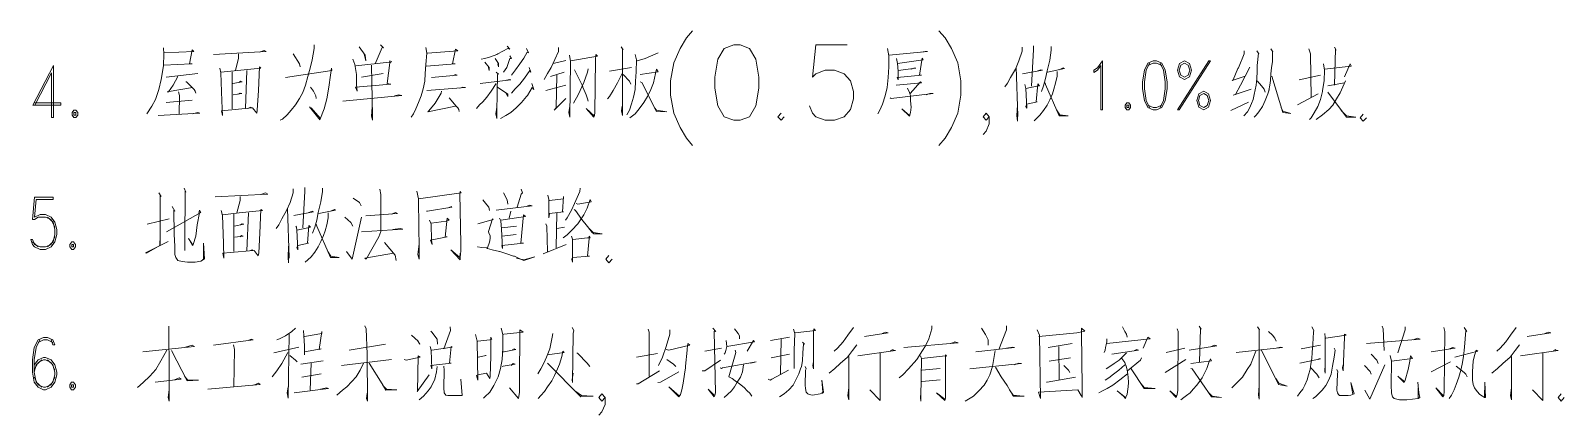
# Model space of a CAD drawing. Header units: millimetres. Extents: x 0 to 586, y 0 to 414.
# Drawn here: x 400.5 to 498, y 292.5 to 317 of the extents above; entities that cross this region are included whole.
import ezdxf

# ---------------------------------------------------------------- set-up
doc = ezdxf.new("R2010")
doc.units = ezdxf.units.MM

msp = doc.modelspace()

# ---------------------------------------------------------------- linework, layer by layer
at = {"color": 0, "lineweight": 0}
for points in [[(442.577361, 316.995528), (442.175194, 316.540444), (441.776556, 315.856056), (441.374389, 314.942361), (441.173306, 313.802889), (441.173306, 312.889194), (441.374389, 311.749722), (441.776556, 310.836028), (442.175194, 310.151639), (442.577361, 309.696556)], [(458.240694, 316.995528), (458.642861, 316.540444), (459.0415, 315.856056), (459.443667, 314.942361), (459.64475, 313.802889), (459.64475, 312.889194), (459.443667, 311.749722), (459.0415, 310.836028), (458.642861, 310.151639), (458.240694, 309.696556)], [(408.901194, 315.894861), (408.932944, 315.517389), (408.901194, 314.762444), (408.767139, 313.894611), (408.601333, 313.252556), (408.403778, 312.614028), (408.170944, 312.19775), (407.839333, 311.707389)], [(408.932944, 315.595), (410.827361, 315.669083), (410.728583, 315.781972), (410.562778, 314.875333), (410.728583, 314.875333), (410.661556, 314.875333), (408.932944, 314.80125)], [(412.086778, 315.478583), (415.441694, 315.669083), (415.307639, 315.743167), (415.011306, 315.630278)], [(413.681333, 315.517389), (413.681333, 315.252806), (413.483778, 314.462583)], [(418.49675, 316.085361), (418.49675, 315.856056), (418.362694, 315.139917), (418.263917, 314.688361), (418.098111, 314.085111), (417.932306, 313.517139), (417.7665, 313.065583), (417.565417, 312.688111), (417.300833, 312.271833), (417.03625, 311.933167), (416.768139, 311.633306), (416.471806, 311.368722), (416.33775, 311.291111)], [(417.600694, 314.688361), (417.565417, 314.875333), (417.166778, 315.517389)], [(421.350722, 315.968944), (421.749361, 315.443306), (421.784639, 315.065833), (421.682333, 315.517389)], [(422.712444, 316.085361), (422.913528, 315.894861), (422.811222, 315.933667), (422.380833, 314.875333)], [(425.601694, 315.933667), (425.668722, 315.556194), (425.601694, 314.840056), (425.566417, 314.272083), (425.534667, 313.781722), (425.435889, 313.291361), (425.301833, 312.839806), (425.136028, 312.423528), (424.970222, 312.010778), (424.804417, 311.707389), (424.670361, 311.481611)], [(425.700472, 315.556194), (427.626639, 315.707889), (427.492583, 315.820778), (427.295028, 314.875333), (427.460833, 314.875333), (425.633444, 314.727167)], [(430.780472, 316.00775), (430.946278, 315.820778), (430.812222, 315.856056), (430.184278, 315.517389), (430.11725, 315.478583), (429.718611, 315.330417), (429.351722, 315.217528), (429.118889, 315.178722)], [(430.018472, 315.217528), (430.216028, 314.914139), (430.216028, 314.688361), (430.184278, 314.875333)], [(430.946278, 315.4045), (431.045056, 315.217528), (430.946278, 315.217528), (430.748722, 314.649556), (430.547639, 314.349694)], [(432.008139, 315.856056), (432.142194, 315.595), (432.043417, 315.630278), (431.842333, 315.252806), (431.57775, 314.875333), (431.313167, 314.497861), (431.045056, 314.159194)], [(434.033083, 315.933667), (434.033083, 315.669083), (433.570944, 314.649556), (433.338111, 314.272083), (433.137028, 313.894611)], [(434.731583, 315.443306), (434.798611, 315.027028), (434.763333, 311.481611), (434.699833, 311.781472), (434.763333, 312.19775)], [(434.830361, 315.065833), (436.523694, 315.365694), (436.424917, 315.478583), (436.393167, 315.139917), (436.357889, 311.781472), (436.326139, 311.5945), (436.290861, 311.481611), (435.793444, 312.046056), (436.326139, 311.555694)], [(438.019472, 315.968944), (438.15, 315.781972), (438.11825, 315.820778), (438.11825, 311.5945), (438.051222, 311.894361), (438.0865, 312.19775)], [(438.915528, 315.478583), (439.014306, 315.139917), (438.982556, 314.384972), (438.947278, 313.781722), (438.915528, 313.252556), (438.81675, 312.762194), (438.682694, 312.349444), (438.548639, 311.933167), (438.382833, 311.633306)], [(440.376028, 315.595), (439.547, 315.217528), (439.046056, 315.065833)], [(452.416333, 316.085361), (450.409028, 316.085361), (450.207944, 314.028667), (450.409028, 314.257972), (451.012278, 314.487278), (451.612, 314.487278), (452.21525, 314.257972), (452.617417, 313.802889), (452.8185, 313.1185), (452.8185, 312.659889), (452.617417, 311.9755), (452.21525, 311.520417), (451.612, 311.291111), (451.012278, 311.291111), (450.409028, 311.520417), (450.207944, 311.749722), (450.006861, 312.204806)], [(454.984556, 315.856056), (455.051583, 315.4045), (455.051583, 314.688361), (455.019833, 314.0075), (454.952806, 313.368972), (454.81875, 312.839806), (454.652944, 312.310639), (454.487139, 311.933167), (454.356611, 311.707389)], [(455.086861, 315.443306), (457.510444, 315.669083), (457.376389, 315.669083), (457.111806, 315.630278)], [(455.549, 315.217528), (455.616028, 314.914139), (455.651306, 314.423778), (455.651306, 313.859333), (455.584278, 314.0075), (457.143556, 314.159194), (457.0095, 314.159194), (457.178833, 315.252806), (457.242333, 315.139917), (455.616028, 314.914139)], [(463.539417, 315.947778), (463.539417, 315.683194), (463.338333, 315.079944), (463.109028, 314.550778), (462.809167, 314.021611), (462.608083, 313.644139), (462.442278, 313.418361)], [(464.269667, 316.021861), (464.269667, 315.796083), (464.135611, 313.457167)], [(465.398556, 315.983056), (465.398556, 315.757278), (465.299778, 315.115222), (465.133972, 314.437889), (465.031667, 313.947528), (464.901139, 313.492444), (464.767083, 313.114972)], [(477.675222, 315.718472), (477.675222, 315.5315), (477.308333, 314.624861), (477.276583, 314.589583), (476.976722, 313.869917), (476.909694, 313.834639), (477.74225, 314.095694)], [(478.4725, 315.718472), (478.603028, 315.5315), (478.571278, 315.570306), (478.50425, 314.776556), (478.50425, 314.399083), (478.4725, 313.947528), (478.437222, 313.53125), (478.373722, 313.231389), (478.306694, 312.928), (478.239667, 312.624611), (478.140889, 312.363556), (478.006833, 312.060167), (477.872778, 311.834389), (477.643472, 311.569806)], [(479.368556, 315.831361), (479.502611, 315.644389), (479.467333, 315.683194), (479.467333, 315.154028), (479.467333, 315.041139), (479.400306, 314.624861), (479.368556, 314.247389), (479.336806, 313.834639), (479.301528, 313.53125), (479.2345, 313.192583), (479.269778, 313.231389), (479.167472, 312.966806), (479.001667, 312.550528), (478.835861, 312.173056), (478.603028, 311.834389), (478.437222, 311.608611), (478.306694, 311.495722)], [(481.792139, 315.831361), (481.890917, 315.5315), (481.926194, 312.7375)], [(483.418444, 315.947778), (483.517222, 315.757278), (483.485472, 315.831361), (483.418444, 313.53125)], [(401.902083, 314.787139), (400.596806, 312.250667), (402.378333, 312.250667)], [(401.785667, 314.310889), (400.71675, 312.250667)], [(401.785667, 314.310889), (401.785667, 311.460444), (401.902083, 311.460444)], [(401.902083, 314.787139), (401.902083, 311.460444)], [(409.067, 314.046306), (411.091944, 314.272083)], [(412.485417, 314.61075), (412.552444, 314.310889), (412.619472, 312.536417), (412.651222, 311.5945), (412.587722, 311.894361), (414.545639, 312.084861), (414.446861, 312.123667), (414.281056, 312.046056)], [(414.577389, 312.084861), (414.8455, 311.746194), (414.87725, 311.933167), (414.944278, 313.178472), (415.011306, 314.688361), (415.110083, 314.61075), (413.614306, 314.462583), (412.552444, 314.349694)], [(413.282694, 314.384972), (413.282694, 312.010778)], [(414.214028, 314.462583), (414.11525, 312.046056)], [(418.196889, 312.158944), (418.796611, 311.404), (418.860111, 311.329917), (419.128222, 312.010778), (419.294028, 312.649306), (419.424556, 313.40425), (419.526861, 314.159194), (419.590361, 314.61075), (419.625639, 314.462583), (416.669361, 314.0075)], [(420.952083, 315.178722), (421.086139, 314.840056), (421.184917, 314.198), (421.184917, 313.555944), (421.220194, 313.139667), (421.117889, 313.40425), (423.375667, 313.59475), (423.142833, 313.630028), (423.308639, 314.952944), (423.410944, 315.027028), (423.308639, 315.065833), (423.276889, 314.988222), (421.153167, 314.762444)], [(421.516528, 314.046306), (422.87825, 314.272083)], [(422.148, 314.80125), (422.17975, 312.649306), (422.215028, 311.5945), (422.215028, 311.291111), (422.148, 311.555694), (422.17975, 312.158944)], [(429.351722, 314.988222), (429.619833, 314.649556), (429.619833, 314.462583), (429.584556, 314.649556)], [(430.081972, 314.349694), (430.216028, 314.236806), (430.149, 314.198), (430.11725, 311.820278), (430.11725, 311.404), (430.050222, 311.707389), (430.11725, 312.123667)], [(432.173944, 314.649556), (432.27625, 314.349694), (432.209222, 314.462583), (431.877611, 313.972222), (431.57775, 313.59475), (431.277889, 313.291361), (431.045056, 313.026778)], [(434.399972, 314.349694), (433.535667, 314.085111)], [(433.701472, 314.914139), (434.49875, 315.101111)], [(435.9275, 314.575472), (435.892222, 314.349694), (435.662917, 313.707639), (435.296028, 312.913889), (434.996167, 312.384722)], [(435.063194, 314.497861), (435.595889, 313.443056), (435.595889, 313.40425), (435.793444, 312.913889), (435.892222, 312.649306), (435.9275, 312.501139)], [(438.11825, 314.310889), (437.786639, 313.668833), (437.522056, 313.178472), (437.289222, 312.801), (437.155167, 312.649306)], [(437.289222, 314.423778), (438.682694, 314.649556)], [(439.247139, 314.198), (440.376028, 314.384972), (440.27725, 314.536667), (440.210222, 314.272083), (440.076167, 313.668833), (439.910361, 313.252556), (439.712806, 312.801), (439.479972, 312.423528), (439.180111, 312.010778), (438.915528, 311.707389), (438.583917, 311.442806)], [(455.651306, 314.462583), (456.780194, 314.61075), (456.646139, 314.61075), (456.480333, 314.536667)], [(463.172528, 314.663667), (463.274833, 311.569806), (463.239556, 311.456917), (463.239556, 311.231139), (463.207806, 311.569806), (463.239556, 312.285944)], [(463.571167, 314.247389), (464.834111, 314.473167), (464.735333, 314.511972), (464.53425, 314.437889)], [(465.761917, 314.399083), (465.761917, 314.095694), (465.663139, 313.644139), (465.564361, 313.266667), (465.465583, 312.966806), (465.299778, 312.589333), (465.133972, 312.247139), (464.901139, 311.908472), (464.668306, 311.608611), (464.467222, 311.418111), (464.301417, 311.266417)], [(465.165722, 314.360278), (466.227583, 314.589583), (466.160556, 314.624861), (465.895972, 314.511972)], [(468.104361, 314.480222), (468.326611, 314.628389), (468.658222, 315.069361), (468.658222, 311.964917)], [(468.104361, 314.480222), (468.104361, 314.332056), (468.326611, 314.480222), (468.548861, 314.776556), (468.548861, 311.964917), (468.658222, 311.964917)], [(471.653306, 314.924722), (471.431056, 314.480222), (471.321694, 313.739389), (471.321694, 313.294889), (471.431056, 312.557583), (471.653306, 312.113083)], [(472.429417, 314.776556), (472.097806, 314.924722), (471.875556, 314.924722), (471.543944, 314.776556)], [(472.320056, 312.113083), (472.542306, 312.557583), (472.651667, 313.294889), (472.651667, 313.739389), (472.542306, 314.480222), (472.320056, 314.924722)], [(478.038583, 314.663667), (477.442389, 313.53125), (477.110778, 312.928), (476.976722, 312.889194), (478.105611, 313.266667)], [(482.719944, 314.889444), (482.786972, 314.473167), (482.755222, 313.795833), (482.656444, 313.192583), (482.656444, 313.114972), (482.522389, 312.624611), (482.356583, 312.173056), (482.12375, 311.756778), (481.926194, 311.456917), (481.823889, 311.344028)], [(482.786972, 314.550778), (484.480306, 314.73775), (484.413278, 314.889444), (484.049917, 314.060417)], [(409.829, 314.085111), (409.532667, 313.517139), (409.232806, 313.104389), (409.134028, 313.104389), (410.760333, 313.368972)], [(410.329944, 313.742917), (410.361694, 313.742917), (410.859111, 313.252556), (410.926139, 313.139667), (410.957889, 313.026778)], [(413.317972, 313.630028), (413.914167, 313.742917), (413.815389, 313.781722), (413.716611, 313.707639)], [(418.263917, 313.40425), (418.461472, 313.139667), (418.595528, 312.839806), (418.627278, 312.688111)], [(425.668722, 313.178472), (428.124056, 313.368972), (427.95825, 313.40425), (427.760694, 313.330167)], [(425.965056, 314.0075), (427.594889, 314.159194), (427.492583, 314.198), (427.326778, 314.120389)], [(430.081972, 313.630028), (429.750361, 313.139667), (429.485778, 312.762194), (429.221194, 312.462333), (429.020111, 312.271833), (428.822556, 312.046056)], [(429.055389, 313.630028), (431.013306, 313.859333), (430.914528, 313.894611), (430.646417, 313.820528)], [(430.149, 313.40425), (430.812222, 312.952694), (430.812222, 312.801), (430.713444, 312.9915)], [(432.33975, 313.630028), (432.473806, 313.252556), (432.375028, 313.368972), (432.075167, 312.878611), (432.008139, 312.801), (431.676528, 312.423528), (431.344917, 312.084861), (431.013306, 311.781472), (430.681694, 311.5945), (430.350083, 311.404)], [(434.49875, 313.517139), (433.235806, 313.178472)], [(433.934306, 314.159194), (433.902556, 312.084861), (433.7685, 311.933167), (434.49875, 312.688111)], [(438.15, 314.198), (438.548639, 313.781722), (438.650944, 313.59475)], [(439.247139, 313.742917), (439.345917, 313.707639), (440.27725, 311.859083), (440.940472, 311.820278), (440.27725, 311.933167), (440.143194, 312.084861)], [(455.51725, 313.517139), (457.143556, 313.668833), (457.076528, 313.742917), (456.413306, 312.9915)], [(456.2475, 313.330167), (456.381556, 313.065583), (456.445056, 312.839806), (456.445056, 312.536417), (456.480333, 312.123667), (456.445056, 311.781472), (456.381556, 311.555694), (455.880611, 312.010778), (456.381556, 311.5945)], [(463.705222, 313.570056), (463.736972, 313.492444), (463.77225, 313.305472), (463.839278, 312.060167), (463.77225, 312.173056), (463.839278, 312.32475), (464.5025, 312.476444), (464.435472, 312.476444), (464.53425, 313.605333), (464.636556, 313.492444), (464.467222, 313.457167), (463.77225, 313.305472)], [(464.999917, 313.682944), (465.031667, 313.570056), (465.895972, 311.569806), (465.963, 311.569806), (466.460417, 311.569806), (465.93125, 311.643889), (465.730167, 311.947278)], [(478.50425, 313.795833), (478.772361, 313.492444), (478.938167, 313.266667), (479.001667, 313.079694)], [(479.435583, 314.095694), (480.130556, 311.795583), (480.6315, 311.7215), (480.130556, 311.869667), (480.031778, 312.098972)], [(481.160667, 313.869917), (482.522389, 314.173306)], [(482.988056, 313.492444), (484.049917, 313.682944), (484.116944, 313.795833), (483.785333, 313.040889), (483.5525, 312.663417), (483.319667, 312.247139), (483.055083, 311.986083), (482.656444, 311.643889), (482.257806, 311.344028)], [(400.71675, 312.409417), (402.378333, 312.409417), (402.378333, 312.250667)], [(409.067, 312.423528), (410.728583, 312.575222)], [(409.864278, 313.104389), (409.931306, 312.878611), (409.896028, 311.668583)], [(413.349722, 312.913889), (413.882417, 312.9915), (413.780111, 313.026778), (413.681333, 312.952694)], [(420.320611, 312.501139), (424.074167, 312.878611), (423.873083, 312.913889), (423.6085, 312.839806)], [(426.596528, 313.139667), (426.564778, 313.026778), (426.197889, 312.384722), (425.79925, 311.894361), (425.73575, 311.820278), (427.492583, 312.19775)], [(427.093944, 312.726917), (427.527861, 312.19775), (427.626639, 312.084861), (427.693667, 311.971972), (427.725417, 311.859083)], [(455.150361, 312.726917), (455.217389, 312.688111), (457.873806, 312.9915), (457.67625, 312.9915), (457.443417, 312.913889)], [(476.810917, 311.908472), (477.939806, 312.437639)], [(481.061889, 312.285944), (482.388333, 312.966806)], [(482.988056, 313.079694), (484.183972, 311.495722), (484.780167, 311.495722), (484.183972, 311.569806), (483.848833, 311.908472)], [(408.569583, 311.5945), (411.226, 311.746194), (411.091944, 311.781472), (410.728583, 311.707389)], [(418.295667, 312.084861), (418.895389, 311.404), (418.860111, 311.404)], [(448.200639, 311.749722), (447.999556, 311.520417), (448.200639, 311.291111), (448.401722, 311.520417)], [(461.450972, 311.520417), (461.249889, 311.291111), (461.052333, 311.520417), (461.249889, 311.749722), (461.450972, 311.520417), (461.450972, 311.065333), (461.249889, 310.606722), (461.052333, 310.380944)], [(471.543944, 312.26125), (471.875556, 312.113083), (472.097806, 312.113083), (472.429417, 312.26125)], [(485.245833, 311.686222), (485.04475, 311.456917), (485.245833, 311.231139), (485.446917, 311.456917)], [(408.601333, 306.676778), (408.767139, 306.447472), (408.700111, 306.525083), (408.700111, 303.392417), (408.664833, 303.618194), (408.664833, 303.318333), (407.835806, 302.827972), (407.768778, 302.86325), (409.197528, 303.582917)], [(410.227639, 306.976639), (410.326417, 306.712056), (410.294667, 306.789667), (410.259389, 303.582917), (410.259389, 303.014944), (410.259389, 303.470028)], [(412.185556, 306.412194), (415.540472, 306.599167), (415.406417, 306.676778), (415.106556, 306.563889)], [(413.780111, 306.447472), (413.780111, 306.186417), (413.579028, 305.392667)], [(417.166778, 306.937833), (417.166778, 306.676778), (416.965694, 306.07), (416.732861, 305.544361), (416.436528, 305.015194), (416.235444, 304.637722), (416.069639, 304.411944)], [(417.897028, 307.015444), (417.897028, 306.789667), (417.762972, 304.45075)], [(419.025917, 306.976639), (419.025917, 306.750861), (418.927139, 306.108806), (418.757806, 305.431472), (418.659028, 304.941111), (418.5285, 304.486028), (418.394444, 304.108556)], [(422.677167, 306.902556), (422.744194, 306.563889), (422.744194, 304.221444), (422.610139, 303.882778), (421.812861, 302.4505), (421.714083, 302.524583), (423.541472, 302.827972), (422.977028, 303.505306), (423.64025, 302.715083), (423.707278, 302.372889)], [(425.033722, 306.789667), (425.1325, 306.299306), (425.1325, 306.147611), (425.167778, 303.092556), (425.167778, 302.4505), (425.10075, 302.750361), (425.167778, 303.431222)], [(425.1325, 306.299306), (427.855944, 306.676778), (427.788917, 306.750861), (427.757167, 306.637972), (427.824194, 303.431222), (427.824194, 303.318333), (427.824194, 302.979667), (427.788917, 302.563389), (427.788917, 302.411694), (427.192722, 303.05375), (427.757167, 302.563389), (427.788917, 302.827972)], [(430.547639, 306.676778), (430.776944, 306.221694), (430.812222, 305.957111)], [(431.673, 306.902556), (431.740028, 306.676778), (431.673, 306.599167), (431.408417, 305.770139)], [(433.366333, 306.525083), (433.433361, 306.2605), (433.433361, 305.921833), (433.433361, 305.392667), (433.433361, 305.089278), (433.468639, 305.353861), (434.364694, 305.46675), (434.297667, 305.46675), (434.364694, 306.447472), (434.364694, 306.373389), (434.364694, 306.299306), (433.468639, 306.186417)], [(435.426556, 306.976639), (435.394806, 306.750861), (435.059667, 305.995917), (434.862111, 305.579639), (434.597528, 305.089278), (434.495222, 304.941111)], [(400.695583, 306.401611), (400.575639, 304.972861)], [(400.695583, 306.401611), (401.884444, 306.401611), (401.884444, 306.242861)], [(400.812, 306.242861), (400.695583, 305.131611)], [(400.812, 306.242861), (401.884444, 306.242861)], [(409.09875, 304.186167), (411.2895, 305.431472), (411.190722, 305.579639), (411.155444, 305.353861), (411.190722, 305.392667), (411.056667, 304.637722), (410.957889, 303.921583), (410.792083, 303.392417), (410.756806, 303.318333), (410.492222, 303.769889), (410.756806, 303.392417)], [(409.462111, 305.808944), (409.627917, 305.505556), (409.564417, 305.579639), (409.596167, 304.034472), (409.627917, 303.279528), (409.627917, 302.750361), (409.694944, 302.563389), (409.829, 302.372889), (410.093583, 302.298806), (410.425194, 302.26), (410.922611, 302.26), (411.2895, 302.337611), (411.522333, 302.485778), (411.455306, 303.470028), (411.455306, 302.4505), (411.388278, 302.411694)], [(412.584194, 305.544361), (412.651222, 305.240972), (412.71825, 303.470028), (412.75, 302.524583), (412.682972, 302.827972), (414.640889, 303.014944), (414.542111, 303.05375), (414.376306, 302.979667)], [(414.676167, 303.014944), (414.94075, 302.676278), (414.976028, 302.86325), (415.039528, 304.108556), (415.106556, 305.618444), (415.205333, 305.544361), (413.713083, 305.392667), (412.651222, 305.279778)], [(416.799889, 305.65725), (416.898667, 302.563389), (416.866917, 302.4505), (416.866917, 302.224722), (416.835167, 302.563389), (416.866917, 303.279528)], [(417.198528, 305.240972), (418.461472, 305.46675), (418.362694, 305.505556), (418.161611, 305.431472)], [(418.793083, 305.353861), (419.854944, 305.579639), (419.787917, 305.618444), (419.523333, 305.505556)], [(420.983833, 306.334583), (421.382472, 306.07), (421.48125, 305.844222)], [(425.633444, 305.505556), (425.696944, 305.505556), (427.25975, 305.770139), (427.224472, 305.808944), (427.026917, 305.731333)], [(429.217667, 306.221694), (429.48225, 305.921833), (429.616306, 305.770139), (429.648056, 305.544361)], [(430.081972, 305.579639), (432.3715, 305.844222), (432.205694, 305.883028), (432.071639, 305.844222)], [(431.009778, 305.505556), (430.911, 305.054)], [(435.161972, 305.995917), (435.26075, 305.957111), (436.125056, 306.108806), (436.058028, 306.2605), (435.856944, 305.696056), (435.659389, 305.279778), (435.493583, 305.015194), (435.26075, 304.711806), (434.893861, 304.299056), (434.597528, 303.995667), (434.329417, 303.808694)], [(435.027917, 305.618444), (435.126694, 305.544361), (435.525333, 304.976389), (435.892222, 304.524833), (436.188556, 304.147361), (436.290861, 304.073278), (436.820028, 304.073278), (436.255583, 304.147361), (435.991, 304.411944)], [(400.695583, 305.131611), (401.051889, 305.290361), (401.408194, 305.290361), (401.7645, 305.131611), (402.000861, 304.814111), (402.120806, 304.341389), (402.120806, 304.023889), (402.000861, 303.547639), (401.7645, 303.230139), (401.408194, 303.071389), (401.051889, 303.071389), (400.695583, 303.230139), (400.575639, 303.388889), (400.455694, 303.706389), (400.575639, 303.706389)], [(400.575639, 304.972861), (400.695583, 304.972861), (400.931944, 305.131611), (401.408194, 305.131611), (401.7645, 304.972861), (402.000861, 304.500139)], [(401.528139, 305.131611), (401.884444, 304.814111), (402.000861, 304.341389), (402.000861, 304.023889), (401.884444, 303.547639), (401.528139, 303.230139)], [(407.871083, 304.676528), (409.264556, 305.015194)], [(413.381472, 305.318583), (413.381472, 302.940861)], [(413.413222, 304.563639), (414.012944, 304.676528), (413.910639, 304.711806), (413.811861, 304.637722)], [(414.309278, 305.392667), (414.2105, 302.979667)], [(417.332583, 304.563639), (417.364333, 304.486028), (417.399611, 304.299056), (417.463111, 303.05375), (417.399611, 303.166639), (417.463111, 303.318333), (418.129861, 303.470028), (418.062833, 303.470028), (418.161611, 304.598917), (418.260389, 304.486028), (418.094583, 304.45075), (417.399611, 304.299056)], [(419.389278, 305.392667), (419.389278, 305.089278), (419.2905, 304.637722), (419.191722, 304.26025), (419.092944, 303.960389), (418.927139, 303.582917), (418.757806, 303.240722), (418.5285, 302.902056), (418.295667, 302.602194), (418.094583, 302.411694), (417.928778, 302.26)], [(418.627278, 304.676528), (418.659028, 304.563639), (419.523333, 302.563389), (419.590361, 302.563389), (420.087778, 302.563389), (419.555083, 302.637472), (419.357528, 302.940861)], [(420.451139, 305.128083), (420.818028, 304.789417), (420.952083, 304.563639)], [(420.553444, 302.940861), (420.916806, 302.4505), (421.516528, 305.128083)], [(421.781111, 305.205694), (423.806056, 305.353861), (423.672, 305.431472), (423.407417, 305.318583)], [(425.831, 304.941111), (425.929778, 304.676528), (425.965056, 303.657), (425.996806, 303.392417), (425.898028, 303.657), (426.959889, 303.882778), (426.892861, 303.882778), (426.825833, 303.843972), (426.959889, 305.054), (427.093944, 304.941111), (426.892861, 304.8635), (425.929778, 304.750611)], [(428.917806, 304.711806), (429.880889, 304.976389), (429.849139, 305.015194), (429.584556, 304.221444), (429.616306, 304.108556), (429.683333, 303.960389), (429.683333, 303.769889), (429.648056, 303.544111), (429.517528, 303.166639)], [(430.279528, 305.054), (430.378306, 304.902306), (430.413583, 304.373139), (430.445333, 303.960389), (430.480611, 303.127833), (430.445333, 303.318333), (431.807056, 303.470028), (431.64125, 303.470028), (431.807056, 305.279778), (431.941111, 305.166889), (430.378306, 304.941111)], [(430.445333, 304.45075), (431.376667, 304.563639)], [(433.235806, 304.711806), (433.302833, 304.563639), (433.334583, 302.940861)], [(433.930778, 305.392667), (433.899028, 303.166639)], [(433.930778, 304.411944), (434.431722, 304.486028)], [(402.000861, 303.865139), (401.7645, 303.388889), (401.408194, 303.230139), (401.051889, 303.230139), (400.695583, 303.388889), (400.575639, 303.706389)], [(400.931944, 303.230139), (400.575639, 303.547639)], [(413.4485, 303.843972), (413.977667, 303.921583), (413.878889, 303.960389), (413.780111, 303.882778)], [(421.516528, 304.186167), (424.137667, 304.373139), (423.971861, 304.411944), (423.506194, 304.337861)], [(431.341389, 304.034472), (430.445333, 303.921583)], [(434.862111, 303.921583), (434.929139, 303.731083), (434.929139, 302.26), (434.893861, 302.4505), (434.929139, 302.563389), (436.02275, 302.637472), (435.892222, 302.637472), (435.991, 303.769889), (435.991, 303.921583), (436.058028, 303.808694), (435.892222, 303.808694), (434.960889, 303.695806)], [(428.886056, 303.240722), (428.917806, 303.240722), (429.150639, 303.205444), (429.4505, 303.166639), (429.517528, 303.127833), (429.813861, 303.05375), (430.279528, 302.940861), (430.314806, 302.940861), (430.745194, 302.789167), (431.175583, 302.637472), (431.242611, 302.637472), (431.574222, 302.485778), (431.842333, 302.372889), (432.537306, 302.602194), (431.842333, 302.411694), (431.376667, 302.524583)], [(433.07, 302.789167), (434.5305, 303.392417)], [(437.253944, 302.679806), (437.052861, 302.4505), (437.253944, 302.224722), (437.455028, 302.4505)], [(409.243389, 298.181889), (409.275139, 295.088028), (409.275139, 293.426444), (409.211639, 293.652222), (409.275139, 294.142583)], [(417.311417, 298.069), (417.078583, 297.843222), (416.679944, 297.578639), (416.281306, 297.388139), (416.1155, 297.314056)], [(416.912778, 297.691528), (416.84575, 293.616944), (416.778722, 293.955611), (416.84575, 294.333083)], [(417.808833, 297.917306), (417.844111, 297.578639), (417.875861, 296.936583), (417.875861, 296.368611)], [(417.875861, 296.559111), (418.937722, 296.746083), (418.807194, 296.710806), (418.973, 297.843222), (418.973, 297.726806), (417.875861, 297.539833)], [(421.728194, 298.220694), (421.795222, 298.030194), (421.858722, 296.407417), (421.894, 293.426444), (421.826972, 293.578139), (421.858722, 293.916806)], [(425.912139, 297.8785), (425.975639, 297.804417), (426.310778, 297.352861), (426.342528, 297.049472)], [(427.139806, 298.143083), (427.171556, 297.917306), (426.741167, 296.746083)], [(428.766111, 297.652722), (428.864889, 297.236444), (428.900167, 294.749361), (428.833139, 295.049222), (428.900167, 295.088028), (429.464611, 295.200917), (429.662167, 294.86225), (429.693917, 295.010417), (429.729194, 296.255722), (429.729194, 297.501028), (429.796222, 297.352861), (429.662167, 297.314056), (428.900167, 297.236444)], [(430.392417, 298.069), (430.491194, 297.652722), (430.491194, 296.784889), (430.459444, 296.06875), (430.360667, 295.500778), (430.194861, 294.975139), (429.92675, 294.407167), (429.662167, 293.994417), (429.362306, 293.691028), (429.263528, 293.616944)], [(430.526472, 297.652722), (430.558222, 297.691528), (431.785889, 297.804417), (431.588333, 297.956111), (431.588333, 297.691528), (431.556583, 294.897528), (431.556583, 294.371889), (431.556583, 293.994417), (431.489556, 293.578139), (430.925111, 294.259)], [(433.680306, 297.726806), (433.645028, 297.501028), (433.479222, 296.746083), (433.281667, 296.220444), (433.115861, 295.842972), (432.914778, 295.4655), (432.717222, 295.162111)], [(434.907972, 298.104278), (435.00675, 297.917306), (434.975, 297.726806), (434.939722, 294.597667), (434.907972, 294.784639), (434.975, 295.200917)], [(439.7375, 297.991389), (439.804528, 297.804417), (439.804528, 295.010417)], [(441.130972, 297.956111), (441.130972, 297.691528), (440.901667, 296.897778), (440.668833, 296.220444), (440.400722, 295.691278)], [(443.854417, 298.069), (444.0555, 297.843222), (443.953194, 297.8785), (444.020222, 293.955611), (443.988472, 293.803917), (443.953194, 293.691028), (443.554556, 294.181389), (443.953194, 293.803917)], [(445.247889, 298.030194), (445.480722, 297.726806), (445.54775, 297.578639), (445.54775, 297.388139)], [(449.001444, 297.991389), (449.068472, 297.726806), (449.033194, 296.672), (449.033194, 295.500778), (449.033194, 295.691278), (449.033194, 295.994667)], [(449.100222, 297.765611), (450.394917, 297.917306), (450.296139, 298.030194), (450.264389, 297.843222), (450.264389, 295.955861), (450.264389, 295.4655), (450.229111, 295.691278), (450.264389, 295.917056)], [(452.8185, 298.104278), (452.455139, 297.613917), (452.155278, 297.201167), (451.791917, 296.784889), (451.590833, 296.597917)], [(453.517, 297.539833), (455.00925, 297.765611), (454.843444, 297.804417), (454.645889, 297.726806)], [(457.799722, 298.220694), (457.799722, 298.030194), (457.602167, 297.388139), (457.401083, 296.936583), (457.203528, 296.633194), (456.836639, 296.06875), (456.303944, 295.4655), (455.940583, 295.088028), (455.70775, 294.897528)], [(460.953556, 298.069), (461.218139, 297.652722), (461.383944, 297.314056), (461.383944, 296.975389)], [(462.548111, 298.220694), (462.548111, 297.956111), (462.050694, 296.710806)], [(464.506028, 297.956111), (464.640083, 297.613917), (464.707111, 293.578139), (464.573056, 293.994417), (467.095417, 294.142583), (467.2965, 293.768639), (467.36, 293.652222), (467.36, 294.333083), (467.32825, 297.765611), (467.32825, 298.069), (467.529333, 297.8785), (467.028389, 297.765611), (464.604806, 297.539833)], [(469.917639, 298.143083), (470.083444, 297.843222), (470.182222, 297.691528), (470.2175, 297.501028)], [(473.403083, 298.030194), (473.470111, 297.843222), (473.438361, 294.107306), (473.403083, 293.842722), (473.336056, 293.652222), (472.940944, 294.0685), (473.336056, 293.729833)], [(474.800083, 298.181889), (474.930611, 297.991389), (474.898861, 298.030194), (474.831833, 295.917056)], [(478.518361, 298.143083), (478.648889, 297.956111), (478.617139, 298.030194), (478.617139, 293.539333), (478.581861, 293.803917), (478.617139, 294.407167)], [(479.213333, 297.843222), (479.481444, 297.613917), (479.611972, 297.426944), (479.71075, 297.236444)], [(481.968528, 298.143083), (482.102583, 297.917306), (482.070833, 297.804417), (482.035556, 297.049472), (482.003806, 296.520306), (481.968528, 296.142833), (481.905028, 295.765361), (481.86975, 295.426694), (481.770972, 295.088028), (481.672194, 294.784639), (481.538139, 294.445972), (481.404083, 294.181389), (481.206528, 293.955611), (481.072472, 293.729833)], [(482.801083, 297.726806), (482.832833, 297.46575), (482.832833, 295.578389), (482.832833, 295.200917), (482.801083, 295.352611), (482.832833, 295.730083)], [(482.868111, 297.426944), (484.162806, 297.613917), (484.0605, 297.691528), (484.0605, 297.501028), (483.997, 295.917056), (483.961722, 295.352611), (483.929972, 295.539583), (483.961722, 295.730083)], [(486.452333, 298.181889), (486.519361, 298.030194), (486.586389, 296.633194)], [(487.912833, 298.143083), (487.912833, 297.956111), (487.447167, 296.485028)], [(490.371694, 298.104278), (490.435194, 297.843222), (490.403444, 294.029694), (490.371694, 293.768639), (490.304667, 293.691028), (489.87075, 294.259), (490.336417, 293.768639)], [(491.666389, 298.104278), (491.832194, 297.843222), (491.765167, 297.917306), (491.698139, 296.858972), (491.631111, 296.255722), (491.532333, 295.765361), (491.465306, 295.387889), (491.33125, 294.936333), (491.165444, 294.484778), (491.034917, 294.142583), (490.869111, 293.803917), (490.703306, 293.578139)], [(494.986028, 298.104278), (494.619139, 297.613917), (494.319278, 297.201167), (493.955917, 296.784889), (493.754833, 296.597917)], [(495.681, 297.539833), (497.176778, 297.765611), (497.010972, 297.804417), (496.809889, 297.726806)], [(401.753917, 297.317583), (401.873861, 297.000083), (401.993806, 297.000083), (401.873861, 297.317583), (401.517556, 297.472806), (401.281194, 297.472806), (400.924889, 297.317583), (400.685, 296.841333), (400.568583, 296.047583), (400.568583, 295.257361), (400.685, 294.622361), (400.924889, 294.304861), (401.281194, 294.146111), (401.397611, 294.146111), (401.753917, 294.304861), (401.993806, 294.622361), (402.11375, 295.098611), (402.11375, 295.257361), (401.993806, 295.730083), (401.753917, 296.047583), (401.397611, 296.206333), (401.281194, 296.206333), (400.924889, 296.047583), (400.685, 295.730083)], [(401.041306, 297.317583), (400.804944, 296.841333), (400.685, 296.047583), (400.685, 295.257361), (400.804944, 294.622361), (401.16125, 294.304861)], [(401.873861, 297.158833), (401.517556, 297.317583), (401.281194, 297.317583), (400.924889, 297.158833)], [(409.109333, 296.672), (408.745972, 295.994667), (408.414361, 295.426694), (408.047472, 295.010417), (407.617083, 294.597667), (407.250194, 294.294278)], [(407.585333, 296.559111), (410.869694, 296.897778), (410.739167, 296.975389), (410.30525, 296.858972)], [(412.097361, 296.975389), (414.62325, 297.314056), (414.489194, 297.352861), (414.291639, 297.27525)], [(413.360306, 297.010667), (413.427333, 296.710806), (413.392056, 294.333083)], [(417.5125, 296.858972), (415.917944, 296.485028)], [(420.729833, 296.672), (423.022889, 297.049472)], [(424.680944, 297.613917), (425.114861, 297.236444), (425.213639, 297.049472), (425.079583, 297.27525)], [(425.876861, 296.897778), (425.943889, 296.672), (425.975639, 295.4655), (425.912139, 295.691278), (427.206833, 295.842972), (427.104528, 295.842972), (427.206833, 296.897778), (427.270333, 296.858972), (425.975639, 296.672)], [(430.526472, 296.559111), (430.5935, 296.559111), (431.32375, 296.710806), (431.221444, 296.746083), (431.122667, 296.710806)], [(440.901667, 296.710806), (441.067472, 296.672), (442.393917, 296.975389), (442.259861, 297.088278), (442.228111, 296.746083), (442.228111, 296.672), (442.129333, 295.652472), (442.129333, 295.539583), (442.062306, 295.126833), (441.963528, 294.558861), (441.8965, 294.142583), (441.797722, 293.842722), (441.695417, 293.691028), (441.067472, 294.333083), (441.730694, 293.729833)], [(443.357, 296.597917), (444.418861, 296.784889)], [(444.718722, 297.27525), (444.750472, 296.897778), (444.683444, 296.633194), (444.651694, 296.485028), (444.584667, 296.407417)], [(444.750472, 296.897778), (446.510833, 297.201167), (446.443806, 297.27525), (446.045167, 296.597917)], [(445.283167, 296.672), (445.314917, 296.520306), (444.884528, 294.975139), (445.082083, 294.86225), (445.283167, 294.710556), (445.54775, 294.520056), (445.847611, 294.294278), (446.045167, 294.0685), (446.210972, 293.916806), (446.345028, 293.729833)], [(448.736861, 297.501028), (447.540944, 297.27525)], [(449.565889, 297.162361), (449.699944, 297.049472), (449.632917, 297.049472), (449.597639, 296.485028), (449.565889, 295.994667), (449.498861, 295.617194), (449.431833, 295.4655), (449.333056, 295.162111), (449.16725, 294.823444), (448.969694, 294.445972), (448.701583, 294.142583), (448.40525, 293.881528), (448.105389, 293.691028)], [(448.204167, 297.352861), (448.172417, 295.126833)], [(453.019583, 297.010667), (452.751472, 296.633194), (452.419861, 296.220444), (451.957722, 295.804167), (451.622583, 295.500778), (451.259222, 295.200917)], [(453.086611, 296.294528), (455.474917, 296.633194), (455.309111, 296.672), (455.344389, 296.710806), (455.175056, 296.633194)], [(456.007611, 296.823694), (459.461306, 297.123556), (459.260222, 297.201167)], [(459.260222, 297.201167), (458.995639, 297.088278)], [(460.590194, 296.559111), (463.045528, 296.823694), (462.94675, 296.858972), (462.548111, 296.784889)], [(465.204528, 296.823694), (466.732056, 297.088278)], [(465.86775, 296.897778), (465.8995, 294.784639)], [(468.922806, 297.388139), (468.922806, 297.201167), (468.887528, 297.010667), (468.855778, 296.823694), (468.824028, 296.672), (468.757, 296.520306)], [(468.922806, 297.088278), (471.678, 297.388139), (471.543944, 297.501028), (471.247611, 296.784889)], [(469.254417, 296.407417), (470.94775, 296.672), (470.848972, 296.710806), (470.683167, 296.633194)], [(472.708111, 296.520306), (473.9005, 296.784889)], [(474.168611, 296.672), (475.928972, 296.936583), (475.763167, 296.975389), (475.593833, 296.897778)], [(477.156639, 296.520306), (480.109389, 296.823694), (479.978861, 296.858972), (479.71075, 296.784889)], [(478.782944, 296.672), (479.844806, 294.484778), (480.40925, 294.371889), (479.880083, 294.558861), (479.679, 294.86225)], [(481.305306, 296.746083), (482.532972, 296.975389)], [(483.397278, 296.784889), (483.464306, 296.672), (483.397278, 296.220444), (483.2985, 295.652472), (483.199722, 295.126833), (483.065667, 294.784639), (482.868111, 294.407167), (482.635278, 294.107306), (482.434194, 293.916806), (482.201361, 293.691028), (482.035556, 293.578139)], [(485.4575, 297.088278), (488.875917, 297.352861), (488.678361, 297.426944), (488.445528, 297.314056)], [(489.574417, 296.559111), (491.101944, 296.784889), (490.936139, 296.823694), (490.735056, 296.746083)], [(491.066667, 296.220444), (492.527167, 296.597917), (492.428389, 296.672), (492.329611, 296.333333), (492.230833, 295.955861), (492.195556, 295.313806), (492.195556, 295.010417), (492.195556, 294.749361), (492.230833, 294.484778), (492.329611, 294.259), (492.495417, 294.029694), (492.661222, 293.842722), (492.827028, 293.729833), (492.961083, 293.652222), (493.024583, 293.652222), (492.992833, 294.636472), (492.961083, 293.652222)], [(495.183583, 297.010667), (494.919, 296.633194), (494.587389, 296.220444), (494.121722, 295.804167), (493.790111, 295.500778), (493.423222, 295.200917)], [(495.250611, 296.294528), (497.642444, 296.633194), (497.476639, 296.672), (497.508389, 296.710806), (497.342583, 296.633194)], [(401.993806, 295.416111), (401.753917, 295.888833), (401.397611, 296.047583), (401.281194, 296.047583), (400.924889, 295.888833), (400.685, 295.416111)], [(401.16125, 296.047583), (400.804944, 295.730083), (400.685, 295.257361)], [(401.517556, 294.304861), (401.873861, 294.622361), (401.993806, 295.098611), (401.993806, 295.257361), (401.873861, 295.730083), (401.517556, 296.047583)], [(409.409194, 296.633194), (410.404028, 294.710556), (411.137806, 294.749361), (410.439306, 294.784639), (410.238222, 295.010417)], [(416.814, 296.520306), (416.447111, 295.804167), (416.1155, 295.352611), (415.819167, 294.975139)], [(416.948056, 296.333333), (417.311417, 296.029944), (417.410194, 295.917056)], [(417.643028, 295.765361), (419.071778, 295.994667)], [(418.30625, 295.842972), (418.24275, 294.107306)], [(421.629417, 295.842972), (421.428333, 295.387889), (421.16375, 294.975139), (420.895639, 294.67175), (420.564028, 294.333083), (420.299444, 294.107306), (419.936083, 293.803917)], [(420.232417, 295.691278), (423.421528, 296.06875)], [(421.992778, 295.842972), (422.821806, 294.520056), (423.054639, 294.107306), (423.753139, 294.142583), (423.089917, 294.181389), (422.857083, 294.407167)], [(424.218806, 296.06875), (424.349333, 296.029944), (425.245389, 296.220444), (425.114861, 296.294528), (425.079583, 294.029694), (425.047833, 294.029694), (425.809833, 295.088028)], [(428.931917, 296.220444), (429.429333, 296.333333), (429.397583, 296.333333)], [(430.459444, 295.617194), (430.526472, 295.652472), (431.288472, 295.765361), (431.157944, 295.804167), (431.023889, 295.691278)], [(433.348694, 296.368611), (434.410556, 296.520306), (434.311778, 296.597917), (434.24475, 296.255722), (434.110694, 295.765361), (433.980167, 295.4655), (433.779083, 295.049222), (433.613278, 294.710556), (433.348694, 294.333083), (433.147611, 294.029694), (432.914778, 293.768639), (432.748972, 293.578139)], [(433.348694, 295.842972), (435.472417, 293.691028), (436.237944, 293.729833), (436.202667, 293.729833), (435.504167, 293.768639), (435.140806, 294.029694)], [(435.207833, 296.485028), (435.274861, 296.446222), (435.871056, 295.842972), (436.036861, 295.617194)], [(439.00725, 296.220444), (440.337222, 296.446222)], [(440.933417, 296.06875), (441.363806, 295.765361), (441.497861, 295.617194)], [(443.191194, 295.352611), (443.357, 295.352611), (444.351833, 296.029944)], [(444.320083, 295.539583), (444.418861, 295.500778), (444.485889, 295.539583), (446.609611, 295.917056), (446.443806, 295.87825), (446.278, 295.842972)], [(445.812333, 295.730083), (445.748833, 295.275), (445.614778, 294.936333), (445.417222, 294.636472), (445.247889, 294.333083), (445.050333, 294.0685), (444.78575, 293.842722), (444.584667, 293.652222)], [(447.572694, 296.181639), (448.736861, 296.407417)], [(452.522167, 296.255722), (452.522167, 293.504056), (452.455139, 293.768639), (452.522167, 294.259)], [(454.511833, 296.485028), (454.511833, 294.975139), (454.511833, 293.691028), (454.511833, 293.46525), (453.848611, 294.142583)], [(457.069472, 296.294528), (457.1365, 296.142833), (457.101222, 293.652222), (457.101222, 293.426444), (457.069472, 293.652222), (457.101222, 293.916806)], [(457.1365, 296.142833), (458.664028, 296.294528), (458.664028, 296.368611), (458.727528, 296.294528), (458.664028, 296.255722), (458.664028, 293.616944), (458.62875, 293.46525), (458.099583, 293.955611), (458.62875, 293.539333)], [(461.817861, 296.633194), (461.750833, 296.142833), (461.652056, 295.617194), (461.48625, 295.088028), (461.320444, 294.749361), (461.119361, 294.445972), (460.78775, 294.0685), (460.456139, 293.729833), (460.124528, 293.539333), (459.923444, 293.426444)], [(460.223306, 295.4655), (463.511194, 295.804167)], [(463.475917, 295.804167), (463.310111, 295.842972), (463.045528, 295.730083)], [(465.271556, 295.955861), (466.62975, 296.181639)], [(466.199361, 295.691278), (466.499222, 295.387889), (466.56625, 295.239722)], [(470.083444, 295.730083), (469.684806, 295.387889), (469.353194, 295.126833), (469.053333, 294.897528), (468.824028, 294.749361)], [(470.182222, 296.485028), (469.720083, 296.029944), (469.388472, 295.804167), (469.120361, 295.617194), (468.887528, 295.4655)], [(469.885889, 296.142833), (470.083444, 295.87825), (470.182222, 295.578389), (470.24925, 295.275), (470.284528, 294.936333), (470.316278, 294.597667), (470.284528, 294.333083), (470.24925, 294.029694), (470.2175, 293.842722), (470.150472, 293.691028), (470.118722, 293.578139), (469.984667, 293.729833), (469.586028, 294.0685), (470.118722, 293.652222)], [(471.145306, 296.181639), (471.081806, 296.029944), (470.24925, 295.352611)], [(472.641083, 295.239722), (473.967528, 296.06875)], [(474.267389, 295.804167), (475.593833, 295.994667), (475.530333, 296.107556), (475.428028, 295.87825), (475.2975, 295.500778), (475.131694, 295.162111), (474.997639, 294.897528), (474.831833, 294.67175), (474.666028, 294.445972), (474.433194, 294.181389), (474.235639, 293.955611), (474.002806, 293.768639), (473.837, 293.652222), (473.635917, 293.504056)], [(478.416056, 296.597917), (478.119722, 295.842972), (478.084444, 295.765361), (477.851611, 295.426694), (477.555278, 294.936333), (477.223667, 294.597667), (476.892056, 294.259)], [(481.206528, 295.842972), (482.532972, 296.107556), (482.434194, 296.107556), (482.402444, 296.06875)], [(485.323444, 295.691278), (485.690333, 295.313806), (485.753833, 295.126833)], [(485.355194, 294.107306), (485.655056, 293.539333), (486.618139, 295.730083)], [(485.753833, 296.407417), (486.120722, 296.029944), (486.18775, 295.804167)], [(488.710111, 294.636472), (488.777139, 293.955611), (488.844167, 293.652222), (488.741861, 293.578139), (488.011611, 293.504056), (487.549472, 293.504056), (487.214333, 293.578139), (487.115556, 293.691028), (487.048528, 293.916806), (487.016778, 294.445972), (487.048528, 295.955861), (486.94975, 296.333333), (487.048528, 295.955861), (488.3785, 296.142833), (488.244444, 296.294528), (488.212694, 295.955861), (488.113917, 295.426694), (487.912833, 294.749361), (487.845806, 294.597667), (487.447167, 295.010417)], [(489.574417, 295.275), (490.802083, 295.917056)], [(494.686167, 296.255722), (494.686167, 293.504056), (494.619139, 293.768639), (494.686167, 294.259)], [(496.679361, 296.485028), (496.679361, 294.975139), (496.679361, 293.691028), (496.679361, 293.46525), (496.012611, 294.142583)], [(400.685, 294.939861), (400.924889, 294.463611), (401.281194, 294.304861), (401.397611, 294.304861), (401.753917, 294.463611), (401.993806, 294.939861)], [(408.379083, 294.636472), (410.040667, 294.823444), (409.906611, 294.897528), (409.610278, 294.784639)], [(418.937722, 295.162111), (417.710056, 294.936333)], [(426.310778, 295.617194), (426.2755, 295.275), (426.176722, 294.823444), (425.943889, 294.333083), (425.746333, 294.0685), (425.446472, 293.729833), (425.181889, 293.504056)], [(426.741167, 295.652472), (426.772917, 295.387889), (426.741167, 294.259), (426.772917, 293.955611), (426.875222, 293.803917), (427.00575, 293.768639), (427.901806, 293.768639), (427.834778, 294.823444)], [(439.00725, 294.520056), (439.106028, 294.520056), (440.46775, 295.352611)], [(440.368972, 294.597667), (440.534778, 294.636472), (441.695417, 295.275)], [(447.375139, 294.823444), (447.505667, 294.749361), (447.607972, 294.823444), (448.669833, 295.387889)], [(449.731694, 295.617194), (449.798722, 295.4655), (449.763444, 295.387889), (449.731694, 294.445972), (449.763444, 294.220194), (449.798722, 293.994417), (449.8975, 293.881528), (449.996278, 293.842722), (450.197361, 293.803917), (450.694778, 293.881528), (450.828833, 293.916806), (450.892333, 293.994417), (450.793556, 294.749361), (450.860583, 293.994417), (450.793556, 293.916806)], [(458.332417, 295.500778), (457.16825, 295.387889)], [(457.16825, 294.67175), (458.332417, 294.784639)], [(461.849611, 295.578389), (462.2165, 294.975139), (462.579861, 294.407167), (462.9785, 293.729833), (463.677, 293.729833), (463.609972, 293.729833), (462.9785, 293.803917), (462.745667, 294.142583)], [(465.102222, 294.636472), (465.1375, 294.636472), (466.929611, 294.936333)], [(470.24925, 295.162111), (469.751833, 294.784639), (469.321444, 294.445972), (468.954556, 294.220194), (468.654694, 294.0685), (468.425389, 293.955611)], [(470.482083, 295.4655), (471.311111, 294.220194), (472.009611, 294.220194), (471.311111, 294.294278), (471.113556, 294.520056)], [(474.267389, 295.500778), (474.366167, 295.4655), (475.593833, 293.691028), (476.225306, 293.652222), (475.629111, 293.729833), (475.428028, 293.955611)], [(481.905028, 295.539583), (482.303667, 295.126833), (482.434194, 294.897528)], [(483.563083, 295.426694), (483.630111, 295.275), (483.598361, 295.162111), (483.563083, 294.107306), (483.598361, 293.955611), (483.661861, 293.842722), (483.728889, 293.768639), (483.862944, 293.768639), (484.293333, 293.768639), (484.459139, 293.803917), (484.660222, 293.881528), (484.459139, 294.597667), (484.593194, 293.842722)], [(487.514194, 294.936333), (487.881083, 294.67175)], [(491.165444, 295.652472), (491.666389, 295.239722), (491.765167, 295.126833), (491.863944, 294.975139)], [(411.734, 294.181389), (415.053639, 294.484778), (414.954861, 294.558861), (414.655, 294.445972)], [(417.212639, 293.955611), (419.403389, 294.220194), (419.269333, 294.259), (418.905972, 294.181389)], [(437.003472, 293.65575), (436.802389, 293.426444), (436.601306, 293.65575), (436.802389, 293.885056), (437.003472, 293.65575), (437.003472, 293.200667), (436.802389, 292.742056), (436.601306, 292.516278)], [(488.741861, 294.259), (488.741861, 293.616944)], [(497.843528, 293.885056), (497.642444, 293.65575), (497.843528, 293.426444), (498.041083, 293.65575)]]:
    msp.add_lwpolyline(points, dxfattribs=at)
for points in [[(445.187917, 316.085361), (444.584667, 315.856056), (444.186028, 315.171667), (443.984944, 314.028667), (443.984944, 313.344278), (444.186028, 312.204806), (444.584667, 311.520417), (445.187917, 311.291111), (445.590083, 311.291111), (446.193333, 311.520417), (446.5955, 312.204806), (446.793056, 313.344278), (446.793056, 314.028667), (446.5955, 315.171667), (446.193333, 315.856056), (445.590083, 316.085361)], [(471.875556, 315.069361), (471.543944, 314.924722), (471.321694, 314.480222), (471.208806, 313.739389), (471.208806, 313.294889), (471.321694, 312.557583), (471.543944, 312.113083), (471.875556, 311.964917), (472.097806, 311.964917), (472.429417, 312.113083), (472.651667, 312.557583), (472.761028, 313.294889), (472.761028, 313.739389), (472.651667, 314.480222), (472.429417, 314.924722), (472.097806, 315.069361)], [(473.427778, 311.964917), (473.540667, 311.964917), (475.533861, 315.069361), (475.4245, 315.069361)], [(474.316778, 314.480222), (474.18625, 314.8965), (473.872278, 315.069361), (473.558306, 314.8965), (473.427778, 314.480222), (473.558306, 314.060417), (473.872278, 313.887556), (474.18625, 314.060417)], [(474.203889, 314.480222), (474.108639, 314.794194), (473.872278, 314.924722), (473.635917, 314.794194), (473.540667, 314.480222), (473.635917, 314.16625), (473.872278, 314.035722), (474.108639, 314.16625)], [(470.210444, 312.409417), (470.101083, 312.26125), (470.101083, 312.113083), (470.210444, 311.964917), (470.323333, 311.964917), (470.432694, 312.113083), (470.432694, 312.26125), (470.323333, 312.409417)], [(475.533861, 312.557583), (475.406861, 312.973861), (475.092889, 313.146722), (474.778917, 312.973861), (474.648389, 312.557583), (474.778917, 312.137778), (475.092889, 311.964917), (475.406861, 312.137778)], [(475.4245, 312.557583), (475.325722, 312.871556), (475.092889, 313.002083), (474.856528, 312.871556), (474.75775, 312.557583), (474.856528, 312.243611), (475.092889, 312.113083), (475.325722, 312.243611)], [(403.210889, 311.936694), (403.090944, 311.777944), (403.090944, 311.619194), (403.210889, 311.460444), (403.330833, 311.460444), (403.44725, 311.619194), (403.44725, 311.777944), (403.330833, 311.936694)], [(403.210889, 311.777944), (403.210889, 311.619194), (403.330833, 311.619194), (403.330833, 311.777944)], [(470.210444, 312.26125), (470.210444, 312.113083), (470.323333, 312.113083), (470.323333, 312.26125)], [(403.069778, 303.547639), (402.953361, 303.388889), (402.953361, 303.230139), (403.069778, 303.071389), (403.189722, 303.071389), (403.309667, 303.230139), (403.309667, 303.388889), (403.189722, 303.547639)], [(403.069778, 303.388889), (403.069778, 303.230139), (403.189722, 303.230139), (403.189722, 303.388889)], [(403.062722, 294.622361), (402.942778, 294.463611), (402.942778, 294.304861), (403.062722, 294.146111), (403.182667, 294.146111), (403.299083, 294.304861), (403.299083, 294.463611), (403.182667, 294.622361)], [(403.062722, 294.463611), (403.062722, 294.304861), (403.182667, 294.304861), (403.182667, 294.463611)]]:
    msp.add_lwpolyline(points, close=True, dxfattribs=at)

doc.saveas('drawing.dxf')
